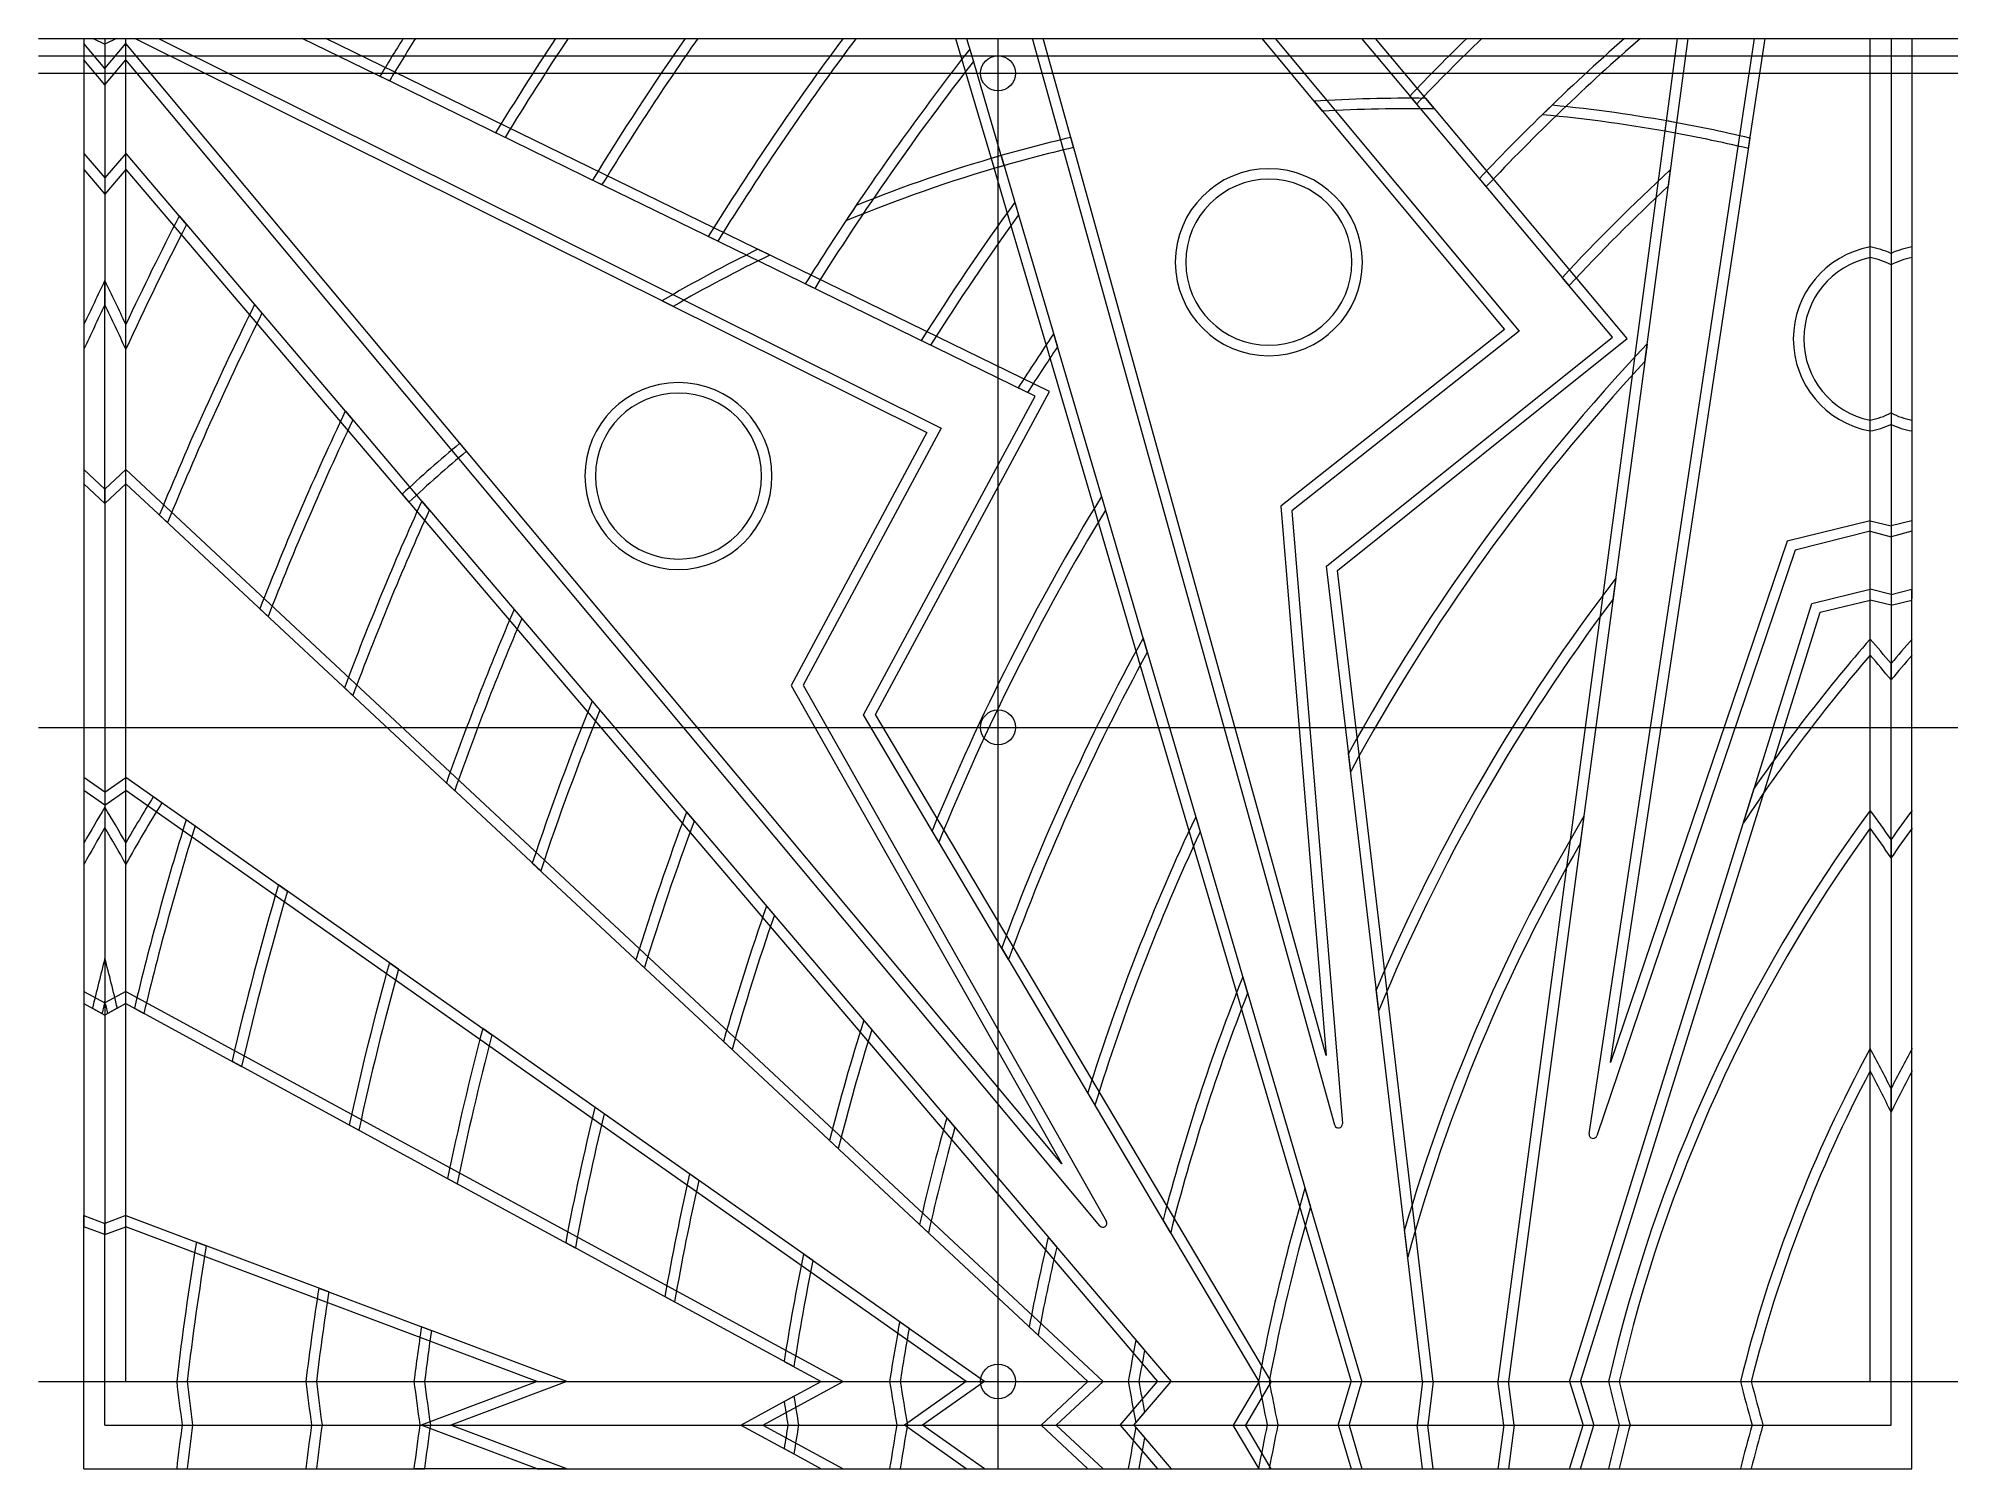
# Model space of a CAD drawing. Header units: millimetres. Extents: x 8999 to 10099, y -1038 to -218.
import ezdxf

# ---------------------------------------------------------------- set-up
doc = ezdxf.new("R2010")
doc.units = ezdxf.units.MM
for name, color, linetype, lineweight, true_color in [('1', 7, 'Continuous', 0, 0xffffff), ('2', 2, 'Continuous', 0, 0xffff00), ('4', 6, 'Continuous', 0, 0xff00ff), ('5', 9, 'Continuous', 0, 0xc0c0c0), ('6', 18, 'Continuous', 0, 0x000000), ('7', 4, 'Continuous', 0, 0x00ffff)]:
    doc.layers.add(name, color=color, linetype=linetype, lineweight=lineweight, true_color=true_color)
doc.layers.add('3 ... 2', color=1, linetype='Continuous', true_color=0xff0000)

msp = doc.modelspace()

# ---------------------------------------------------------------- linework, layer by layer
at = {"layer": '1', "lineweight": 13}
for p, q in [((9789, -255.1), (9757.5, -217.6)), ((9944.4, -217.6), (9937.1, -271.8)), ((9532.8, -223.7), (9552.4, -290.4)), ((9266.5, -274.4), (9194.7, -239.3)), ((9025.1, -283.5), (9025.1, -395.8)), ((9025.1, -283.5), (9037.1, -297.6)), ((9049.1, -283.5), (9037.1, -297.6)), ((9049.1, -395.8), (9049.1, -283.5)), ((9049.1, -283.5), (9083.9, -324.4)), ((9037.1, -297.6), (9037.1, -370.3)), ((9388.4, -333.9), (9316.6, -298.8)), ((9122.9, -370.2), (9179.1, -436.4)), ((9068.3, -490.9), (9130.6, -549.1)), ((9025.1, -641.4), (9025.1, -690.9)), ((9037.1, -649.8), (9025.1, -641.4)), ((9037.1, -649.8), (9049.1, -641.4)), ((9049.1, -690.9), (9049.1, -641.4)), ((9069.7, -655.9), (9049.1, -641.4)), ((9037.1, -649.8), (9037.1, -670))]:
    msp.add_line(p, q, dxfattribs=at)
for centre, radius, start, end in [((10760.3, -1184), 1828.5, 148.0929, 148.8927), ((10760.3, -1184), 1749, 146.4566, 148.6609), ((10760.3, -1184), 1693.5, 145.2025, 148.4862), ((10760.3, -1184), 1614, 143.2169, 148.2149), ((10760.3, -1184), 1344, 134.0214, 136.2783), ((10760.3, -1184), 1288.5, 131.4051, 134.2648), ((10760.3, -1184), 1558.5, 141.964, 146.427), ((9784.4, -1098.6), 840.7, 79.535, 84.7762), ((9784.4, -1098.6), 840.7, 106.0181, 112.5653), ((10760.3, -1184), 1884, 152.8524, 155.2692), ((10736.3, -1184), 1884, 154.4108, 155.2692), ((7337.9, -1184), 1884, 24.7308, 25.5892), ((10760.3, -1184), 1828.5, 153.5732, 157.723), ((10760.3, -1184), 1749, 154.6931, 158.713), ((9784.4, -1098.6), 840.7, 148.2271, 150.9974), ((9760.4, -1098.6), 840.7, 149.3531, 150.9974), ((8313.8, -1098.6), 840.7, 29.0026, 30.6469)]:
    msp.add_arc(centre, radius, start, end, dxfattribs=at)
at = {"layer": '2', "lineweight": 13}
for p, q in [((9025.1, -217.6), (9025.1, -229.8)), ((9037.1, -217.6), (9037.1, -244.2)), ((9049.1, -229.8), (9049.1, -217.6)), ((9067.9, -217.6), (9516.4, -441)), ((9742, -840.6), (9568.7, -217.6)), ((9707.9, -217.6), (9847.7, -385.4)), ((9887.7, -845.6), (9982.5, -217.6)), ((10048.8, -343.3), (10048.8, -217.6)), ((10060.8, -217.6), (10060.8, -347.3)), ((10072.8, -217.6), (10072.8, -343.2)), ((9037.1, -244.2), (9025.1, -229.8)), ((9037.1, -244.2), (9049.1, -229.8)), ((9607.4, -898.4), (9049.1, -229.8)), ((9847.7, -385.4), (9717.3, -488.5)), ((10048.8, -500.2), (10048.8, -436.5)), ((10060.8, -432.3), (10060.8, -503.4)), ((10072.8, -436.5), (10072.8, -500.2)), ((9516.4, -441), (9437.3, -588.4)), ((9025.1, -464.7), (9025.1, -648.7)), ((9025.1, -464.7), (9037.1, -476)), ((9049.1, -464.7), (9037.1, -476)), ((9049.1, -648.7), (9049.1, -464.7)), ((9049.1, -464.7), (9609.2, -987.6)), ((9037.1, -476), (9037.1, -657.2)), ((9717.3, -488.5), (9746.4, -839.8)), ((10048.8, -500.2), (10005.8, -511)), ((10048.8, -500.2), (10060.8, -503.4)), ((10072.8, -500.2), (10060.8, -503.4)), ((10005.8, -511), (9892.1, -846.7)), ((9437.3, -588.4), (9611.1, -895.9)), ((9037.1, -657.2), (9025.1, -648.7)), ((9037.1, -657.2), (9049.1, -648.7)), ((9530.8, -987.6), (9049.1, -648.7)), ((9025.1, -764.1), (9025.1, -898.9)), ((9025.1, -764.1), (9037.1, -770.6)), ((9049.1, -764.1), (9037.1, -770.6)), ((9049.1, -898.9), (9049.1, -764.1)), ((9049.1, -764.1), (9460.2, -987.6)), ((9037.1, -770.6), (9037.1, -903.4)), ((9037.1, -903.4), (9025.1, -898.9)), ((9037.1, -903.4), (9049.1, -898.9)), ((9284.8, -987.6), (9049.1, -898.9)), ((9284.8, -987.6), (9218.4, -1012.6)), ((9284.8, -987.6), (9460.2, -987.6)), ((9414.2, -1012.6), (9460.2, -987.6)), ((9530.8, -987.6), (9495.3, -1012.6)), ((9530.8, -987.6), (9609.2, -987.6)), ((9582.4, -1012.6), (9609.2, -987.6)), ((9218.4, -1012.6), (9414.2, -1012.6)), ((9284.8, -1037.6), (9218.4, -1012.6)), ((9414.2, -1012.6), (9460.2, -1037.6)), ((9495.3, -1012.6), (9582.4, -1012.6)), ((9530.8, -1037.6), (9495.3, -1012.6)), ((9582.4, -1012.6), (9609.2, -1037.6)), ((9284.8, -1037.6), (9460.2, -1037.6)), ((9530.8, -1037.6), (9609.2, -1037.6))]:
    msp.add_line(p, q, dxfattribs=at)
for centre, radius, start, end in [((9704.2, -345.9), 47.6, 0, 180), ((9704.2, -345.9), 47.6, 180, 0), ((10058.4, -389.9), 47.6, 101.6217, 258.3783), ((10039.7, -390), 47.6, 63.611, 78.8973), ((10082, -390), 47.6, 101.0984, 116.389), ((9365.8, -468.5), 47.6, 0, 180), ((10039.2, -389.9), 47.6, 281.6217, 296.9631), ((10082.4, -389.9), 47.6, 243.0369, 258.3783), ((9365.8, -468.5), 47.6, 180, 0), ((9744.1, -840), 2.25, 195.5417, 4.7222), ((9890, -846), 2.25, 171.4185, 341.2806), ((9609.1, -897), 2.25, 219.8622, 29.4705)]:
    msp.add_arc(centre, radius, start, end, dxfattribs=at)
at = {"layer": '3 ... 2', "lineweight": 13}
for p, q in [((9030.4, -217.6), (9037.1, -220.9)), ((9037.1, -217.6), (9037.1, -220.9)), ((9043.8, -217.6), (9037.1, -220.9)), ((9054.4, -217.6), (9362.8, -371.2)), ((9418.2, -341.8), (9163.8, -217.6)), ((9524.7, -217.6), (9546.7, -292.1)), ((9592.3, -280), (9574.9, -217.6)), ((9700.1, -217.6), (9734.8, -259.3)), ((9799.2, -257.9), (9765.3, -217.6)), ((9938.3, -217.6), (9931.2, -270.7)), ((9979.1, -280.6), (9988.6, -217.6)), ((9025.1, -220.5), (9025.1, -292.8)), ((9037.1, -234.8), (9025.1, -220.5)), ((9037.1, -234.8), (9049.1, -220.5)), ((9049.1, -292.8), (9049.1, -220.5)), ((9244.3, -454.2), (9049.1, -220.5)), ((9037.1, -234.8), (9037.1, -306.9)), ((9025.1, -292.8), (9037.1, -306.9)), ((9049.1, -292.8), (9037.1, -306.9)), ((9049.1, -292.8), (9211.3, -483.4))]:
    msp.add_line(p, q, dxfattribs=at)
for start, end in [(88.9931, 93.3817), (76.6136, 79.9443), (103.2089, 106.427), (115.8232, 120.0991), (129.972, 132.9747)]:
    msp.add_arc((9784.4, -1098.6), 840.7, start, end, dxfattribs=at)
at = {"layer": '4', "lineweight": 13}
for p, q in [((9909.6, -389.7), (9794.1, -251.9)), ((9730.1, -253.5), (9839.2, -384.5)), ((9737.1, -800.8), (9590.7, -274.3)), ((9932, -264.8), (9835.5, -987.6)), ((9900, -804.7), (9980, -274.7)), ((9545, -286.4), (9554.6, -319.1)), ((9554.6, -319.1), (9576.9, -394.8)), ((9578.4, -420), (9411.3, -338.4)), ((9356.4, -368), (9508.2, -443.6)), ((9839.2, -384.5), (9711.1, -485.8)), ((9576.9, -394.8), (9604.4, -488.5)), ((9743.6, -522.7), (9909.6, -389.7)), ((9478.7, -605.3), (9578.4, -420)), ((9585.6, -862.9), (9240.5, -449.6)), ((9508.2, -443.6), (9430.5, -588.5)), ((9207.4, -478.8), (9640.3, -987.6)), ((9604.4, -488.5), (9628.4, -570.1)), ((9711.1, -485.8), (9737.1, -800.8)), ((10048.8, -494.1), (10001.2, -505.9)), ((10048.8, -539.6), (10048.8, -494.1)), ((10048.8, -494.1), (10060.8, -497)), ((10072.8, -494.1), (10060.8, -497)), ((10072.8, -494.1), (10072.8, -538.8)), ((10001.2, -505.9), (9900, -804.7)), ((10060.8, -497), (10060.8, -542.5)), ((9798.3, -987.6), (9743.6, -522.7)), ((9882.8, -987.6), (10020.1, -546.6)), ((10020.1, -546.6), (10048.8, -539.6)), ((10060.8, -542.5), (10048.8, -539.6)), ((10060.8, -542.5), (10072.8, -539.6)), ((9628.4, -570.1), (9751.3, -987.6)), ((9430.5, -588.5), (9585.6, -862.9)), ((9705.6, -987.6), (9478.7, -605.3)), ((9619, -1012.6), (9640.3, -987.6)), ((9640.3, -987.6), (9705.6, -987.6)), ((9705.6, -987.6), (9690.8, -1012.6)), ((9743.9, -1012.6), (9751.3, -987.6)), ((9751.3, -987.6), (9798.3, -987.6)), ((9798.3, -987.6), (9795.3, -1012.6)), ((9835.5, -987.6), (9882.8, -987.6)), ((9838.8, -1012.6), (9835.5, -987.6)), ((9882.8, -987.6), (9890.5, -1012.6)), ((9619, -1012.6), (9690.8, -1012.6)), ((9619, -1012.6), (9640.3, -1037.6)), ((9705.6, -1037.6), (9690.8, -1012.6)), ((9743.9, -1012.6), (9795.3, -1012.6)), ((9743.9, -1012.6), (9751.3, -1037.6)), ((9798.3, -1037.6), (9795.3, -1012.6)), ((9838.8, -1012.6), (9835.5, -1037.6)), ((9838.8, -1012.6), (9890.5, -1012.6)), ((9882.8, -1037.6), (9890.5, -1012.6)), ((9640.3, -1037.6), (9705.6, -1037.6)), ((9751.3, -1037.6), (9798.3, -1037.6)), ((9835.5, -1037.6), (9882.8, -1037.6))]:
    msp.add_line(p, q, dxfattribs=at)
for start, end in [(89.3448, 93.6808), (103.2255, 106.4268), (76.6477, 79.9617), (116.1415, 120.3666), (129.9712, 132.9564)]:
    msp.add_arc((9784.4, -1098.6), 846.7, start, end, dxfattribs=at)
at = {"layer": '5'}
for p, q in [((8999, -217.6), (10099, -217.6)), ((9549, -1037.6), (9549, -217.6)), ((8999, -227.6), (10099, -227.6)), ((8999, -237.6), (10099, -237.6)), ((8999, -612.6), (10099, -612.6)), ((8999, -987.6), (10099, -987.6))]:
    msp.add_line(p, q, dxfattribs=at)
for centre in [(9549, -237.6), (9549, -612.6), (9549, -987.6)]:
    msp.add_circle(centre, 10, dxfattribs=at)
at = {"layer": '6', "lineweight": 13}
for p, q in [((9200.1, -242), (9150.2, -217.6)), ((9531, -217.6), (9534.9, -230.8)), ((9828.7, -302.5), (9785.1, -250.5)), ((9322, -301.5), (9261.1, -271.7)), ((9934.3, -293), (9919.6, -403)), ((9558.6, -311.6), (9583, -394.5)), ((9079.6, -319.4), (9127.1, -375.2)), ((9443.9, -361), (9382.9, -331.2)), ((10048.8, -442.7), (10048.8, -337.1)), ((10060.8, -340.8), (10060.8, -439)), ((10072.8, -337.1), (10072.8, -442.7)), ((9037.1, -484.2), (9037.1, -356.5)), ((9901.1, -388.8), (9872.4, -354.6)), ((9025.1, -381.6), (9025.1, -473)), ((9049.1, -473), (9049.1, -381.6)), ((9565.9, -420.6), (9504.9, -390.8)), ((9737.3, -520.1), (9901.1, -388.8)), ((9174.9, -431.4), (9223, -488)), ((9025.1, -473), (9037.1, -484.2)), ((9049.1, -473), (9037.1, -484.2)), ((9049.1, -473), (9073, -495.2)), ((9608.3, -480.2), (9634.5, -569.6)), ((9751.1, -637.8), (9737.3, -520.1)), ((9903, -527.2), (9882.7, -679)), ((9125.9, -544.7), (9179.2, -594.4)), ((9271.6, -545.1), (9320.7, -602.8)), ((10048.8, -670.4), (10048.8, -562)), ((10072.8, -670.4), (10072.8, -562)), ((10060.8, -687.4), (10060.8, -576)), ((9232.8, -644.4), (9286.9, -694.9)), ((9876.5, -987.6), (9982.4, -647.4)), ((9141.8, -706.6), (9083.6, -665.7)), ((9370.4, -661.1), (9420.8, -720.4)), ((9662.3, -663.9), (9692, -765)), ((9555, -745.7), (9511.2, -671.9)), ((9258.9, -789), (9200.2, -747.7)), ((9341.4, -745.8), (9396.6, -797.3)), ((9783.8, -916.3), (9765.8, -762.8)), ((9030, -773.6), (9037.1, -777.5)), ((9044.2, -773.6), (9037.1, -777.5)), ((9054, -773.6), (9115.4, -807)), ((9472, -780.6), (9524.3, -842)), ((10048.8, -987.6), (10048.8, -796.8)), ((10072.8, -1037.6), (10072.8, -796.8)), ((9647.9, -902.2), (9600.4, -822.2)), ((10060.8, -1012.6), (10060.8, -819.7)), ((9377.5, -872.4), (9318, -830.5)), ((9177.1, -840.5), (9239, -874.2)), ((9452.4, -849.4), (9509.1, -902.3)), ((9724.9, -876.8), (9757.5, -987.6)), ((9025.1, -892.5), (9037.1, -897)), ((9025.1, -1037.6), (9025.1, -892.5)), ((9049.1, -892.5), (9037.1, -897)), ((9037.1, -1012.6), (9037.1, -897)), ((9049.1, -987.6), (9049.1, -892.5)), ((9049.1, -892.5), (9095.2, -909.8)), ((9301.2, -908), (9363.6, -941.9)), ((9577.8, -904.9), (9633, -969.7)), ((9498, -957.2), (9437.5, -914.6)), ((9159.7, -934.1), (9224.3, -958.4)), ((9566.8, -956.2), (9600.4, -987.6)), ((9426.4, -976.1), (9447.6, -987.6)), ((9049.1, -987.6), (9084.3, -987.6)), ((9152.3, -987.6), (9220.3, -987.6)), ((9426.4, -999.1), (9447.6, -987.6)), ((9447.6, -987.6), (9492.9, -987.6)), ((9573.7, -1012.6), (9600.4, -987.6)), ((9600.4, -987.6), (9629.7, -987.6)), ((9698.3, -987.6), (9757.5, -987.6)), ((9750.2, -1012.6), (9757.5, -987.6)), ((9876.5, -987.6), (9884.3, -1012.6)), ((9876.5, -987.6), (9905.1, -987.6)), ((9974.5, -987.6), (10048.8, -987.6)), ((9626.9, -1012.6), (9633, -1005.4)), ((9037.1, -1012.6), (9087.4, -1012.6)), ((9155.5, -1012.6), (9223.7, -1012.6)), ((9428.6, -1012.6), (9497.1, -1012.6)), ((9573.7, -1012.6), (9600.4, -1037.6)), ((9573.7, -1012.6), (9626.9, -1012.6)), ((9626.9, -1012.6), (9633, -1019.7)), ((9703.2, -1012.6), (9750.2, -1012.6)), ((9750.2, -1012.6), (9757.5, -1037.6)), ((9876.5, -1037.6), (9884.3, -1012.6)), ((9884.3, -1012.6), (9911.2, -1012.6)), ((9981.2, -1012.6), (10060.8, -1012.6)), ((9426.4, -1026.1), (9447.6, -1037.6)), ((9025.1, -1037.6), (9084.3, -1037.6)), ((9152.5, -1037.6), (9220.5, -1037.6)), ((9447.6, -1037.6), (9492.9, -1037.6)), ((9600.4, -1037.6), (9629.7, -1037.6)), ((9698.3, -1037.6), (9757.5, -1037.6)), ((9876.5, -1037.6), (9905.1, -1037.6)), ((9974.5, -1037.6), (10072.8, -1037.6))]:
    msp.add_line(p, q, dxfattribs=at)
for centre, radius, start, end in [((10760.3, -1184), 1822.5, 147.9753, 148.8759), ((10760.3, -1184), 1755, 146.5863, 148.6792), ((10760.3, -1184), 1687.5, 145.0608, 148.4667), ((10760.3, -1184), 1620, 143.3754, 148.2364), ((10760.3, -1184), 1350, 134.2843, 136.2502), ((10760.3, -1184), 1282.5, 131.1002, 136.5818), ((10760.3, -1184), 1552.5, 142.1225, 147.9859), ((9704.2, -345.9), 53.6, 0, 180), ((10760.3, -1184), 1215, 132.8315, 136.9506), ((10760.3, -1184), 1485, 144.0188, 147.7126), ((10760.3, -1184), 1890, 152.7772, 154.8772), ((10058.4, -389.9), 53.6, 100.3062, 259.6938), ((10039.2, -389.9), 53.6, 66.2538, 79.6938), ((10082.4, -389.9), 53.6, 100.3062, 113.7462), ((9704.2, -345.9), 53.6, 180, 0), ((10736.3, -1184), 1890, 154.0335, 154.8772), ((7337.9, -1184), 1890, 25.1228, 25.9665), ((10760.3, -1184), 1822.5, 153.654, 157.7945), ((10760.3, -1184), 1417.5, 146.153, 147.413), ((10760.3, -1184), 1147.5, 137.1081, 151.5771), ((9365.8, -468.5), 53.6, 0, 180), ((10760.3, -1184), 1755, 154.6046, 158.6349), ((10039.2, -389.9), 53.6, 280.3062, 293.7462), ((10082.4, -389.9), 53.6, 246.2538, 259.6938), ((9365.8, -468.5), 53.6, 180, 0), ((10760.3, -1184), 1350, 148.5798, 157.7068), ((10760.3, -1184), 1687.5, 155.6394, 159.548), ((10760.3, -1184), 1080, 142.5401, 157.0468), ((10760.3, -1184), 1620, 156.7705, 160.5442), ((10760.3, -1184), 1282.5, 151.3758, 160.0152), ((10760.3, -1184), 945, 138.839, 145.4031), ((9337.4, -1184), 945, 40.043, 41.161), ((10784.3, -1184), 945, 138.839, 139.957), ((10760.3, -1184), 1552.5, 158.0126, 161.6356), ((10760.3, -1184), 1755, 162.8208, 166.4759), ((10760.3, -1184), 1485, 159.3839, 162.8373), ((10760.3, -1184), 1215, 154.6523, 162.6733), ((10760.3, -1184), 877.5, 144.1718, 167.0638), ((9337.4, -1184), 877.5, 34.4672, 35.8282), ((10784.3, -1184), 877.5, 144.1718, 145.5328), ((10760.3, -1184), 1012.5, 150.0802, 164.6669), ((10760.3, -1184), 1687.5, 163.5646, 167.091), ((10760.3, -1184), 1417.5, 160.9071, 164.1676), ((10736.3, -1184), 1755, 165.5139, 166.4759), ((7337.9, -1184), 1755, 13.5241, 14.4861), ((10760.3, -1184), 1620, 164.374, 167.7594), ((10760.3, -1184), 1147.5, 158.5838, 165.7823), ((10760.3, -1184), 1350, 162.6106, 165.6496), ((10760.3, -1184), 1552.5, 165.2585, 168.4886), ((10760.3, -1184), 810, 151.4428, 165.9645), ((9337.4, -1184), 810, 26.7276, 28.5572), ((10784.3, -1184), 810, 151.4428, 153.2724), ((10760.3, -1184), 1485, 166.2292, 169.2873), ((10760.3, -1184), 1282.5, 164.5315, 167.3123), ((10760.3, -1184), 1417.5, 167.2998, 170.1662), ((10760.3, -1184), 1080, 163.4734, 169.5201), ((10760.3, -1184), 1687.5, 170.6487, 173.315), ((10760.3, -1184), 1215, 166.7186, 169.1937), ((10760.3, -1184), 1350, 168.4871, 171.1383), ((10760.3, -1184), 1620, 171.125, 173.0351), ((10760.3, -1184), 1552.5, 171.6435, 172.7307), ((10760.3, -1184), 1282.5, 169.812, 171.1892), ((10760.3, -1184), 1147.5, 169.2381, 170.1429), ((10760.3, -791.1), 1687.5, 186.685, 187.5404), ((10760.3, -791.1), 1620, 186.9649, 187.8565), ((10760.3, -791.1), 1552.5, 187.2693, 188.2004), ((10760.3, -791.1), 1282.5, 188.8108, 189.9428), ((10760.3, -791.1), 1147.5, 189.8571, 190.7619), ((10760.3, -791.1), 1080, 190.4799, 191.8318), ((10760.3, -791.1), 877.5, 192.9362, 194.617), ((10760.3, -791.1), 810, 194.0355, 195.8659), ((10760.3, -791.1), 1350, 188.8617, 189.441), ((10760.3, -1234), 1687.5, 172.4596, 173.315), ((10760.3, -1234), 1620, 172.1435, 173.0351), ((10760.3, -1234), 1552.5, 171.7996, 172.7307), ((10760.3, -1234), 1350, 170.559, 171.1383), ((10760.3, -1234), 1282.5, 170.0572, 171.1892), ((10760.3, -1234), 1147.5, 169.2381, 170.1429), ((10760.3, -1234), 1080, 168.1682, 169.5201), ((10760.3, -1234), 877.5, 165.383, 167.0638), ((10760.3, -1234), 810, 164.1341, 165.9645)]:
    msp.add_arc(centre, radius, start, end, dxfattribs=at)
at = {"layer": '7', "lineweight": 13}
for p, q in [((9937.9, -265.8), (9933, -302.4)), ((9550.7, -284.7), (9560.8, -318.8)), ((9876.3, -359.3), (9824.9, -297.9)), ((9510.3, -393.4), (9438.5, -358.3)), ((9580.8, -387), (9610.5, -488)), ((9921, -392.8), (9901.4, -539.2)), ((9570.2, -422.7), (9560.5, -417.9)), ((9471.8, -605.5), (9570.2, -422.7)), ((9218.7, -482.9), (9276, -550.2)), ((9632.2, -561.5), (9664.8, -672.5)), ((9174.4, -589.9), (9237.6, -648.9)), ((9316.3, -597.6), (9374.8, -666.4)), ((9515, -678.4), (9471.8, -605.5)), ((9767.2, -775), (9749.9, -627.5)), ((9037.1, -658.3), (9037.1, -769.6)), ((9088.8, -669.3), (9064.7, -652.4)), ((9884.8, -663.6), (9841.5, -987.6)), ((10048.8, -809.5), (10048.8, -660.2)), ((9025.1, -678.7), (9025.1, -771)), ((9049.1, -771), (9049.1, -678.7)), ((9282, -690.4), (9346.3, -750.4)), ((9205.4, -751.3), (9136.6, -702.9)), ((9416.3, -715.1), (9476.6, -786)), ((9604.6, -829.1), (9551.1, -739)), ((9689.3, -755.7), (9728.1, -887.5)), ((9025.1, -771), (9035.4, -776.6)), ((9049.1, -771), (9038.8, -776.6)), ((9049.1, -771), (9059.4, -776.6)), ((9323.3, -834.2), (9253.7, -785.3)), ((9391.6, -792.7), (9457.4, -854.1)), ((9110, -804), (9182.6, -843.5)), ((9519.6, -836.4), (9582.6, -910.6)), ((9442.8, -918.3), (9372.2, -868.6)), ((9233.5, -871.2), (9306.7, -911)), ((9504, -897.6), (9572, -961.1)), ((9698.7, -987.6), (9643.6, -894.9)), ((9792.2, -987.6), (9782, -900.7)), ((9165.4, -936.2), (9089.5, -907.7)), ((9358.1, -938.9), (9432, -979.1)), ((9301.8, -987.6), (9218.5, -956.2)), ((9541.2, -987.6), (9492.6, -953.4)), ((9628, -963.9), (9648.2, -987.6)), ((9078.2, -987.6), (9158.3, -987.6)), ((9214.2, -987.6), (9301.8, -987.6)), ((9301.8, -987.6), (9235.4, -1012.6)), ((9486.9, -987.6), (9541.2, -987.6)), ((9541.2, -987.6), (9505.7, -1012.6)), ((9623.6, -987.6), (9648.2, -987.6)), ((9628, -1011.3), (9648.2, -987.6)), ((9698.7, -987.6), (9683.8, -1012.6)), ((9698.7, -987.6), (9704.4, -987.6)), ((9792.2, -987.6), (9789.3, -1012.6)), ((9792.2, -987.6), (9841.5, -987.6)), ((9844.9, -1012.6), (9841.5, -987.6)), ((9898.9, -987.6), (9980.7, -987.6)), ((9401.6, -1012.6), (9432, -996.1)), ((9081.3, -1012.6), (9161.6, -1012.6)), ((9217.6, -1012.6), (9235.4, -1012.6)), ((9301.8, -1037.6), (9235.4, -1012.6)), ((9401.6, -1012.6), (9432, -1029.1)), ((9491, -1012.6), (9505.7, -1012.6)), ((9541.2, -1037.6), (9505.7, -1012.6)), ((9628, -1013.9), (9648.2, -1037.6)), ((9698.7, -1037.6), (9683.8, -1012.6)), ((9683.8, -1012.6), (9709.4, -1012.6)), ((9792.2, -1037.6), (9789.3, -1012.6)), ((9789.3, -1012.6), (9844.9, -1012.6)), ((9844.9, -1012.6), (9841.5, -1037.6)), ((9905, -1012.6), (9987.4, -1012.6)), ((9078.2, -1037.6), (9158.3, -1037.6)), ((9301.8, -1037.6), (9214.2, -1037.6)), ((9486.9, -1037.6), (9541.2, -1037.6)), ((9623.6, -1037.6), (9648.2, -1037.6)), ((9698.7, -1037.6), (9704.4, -1037.6)), ((9792.2, -1037.6), (9841.5, -1037.6)), ((9898.9, -1037.6), (9980.7, -1037.6))]:
    msp.add_line(p, q, dxfattribs=at)
at = {"layer": '7'}
for p, q in [((10015.4, -541.6), (10048.8, -533.4)), ((10060.8, -536.4), (10048.8, -533.4)), ((10048.8, -571.2), (10048.8, -533.4)), ((10060.8, -536.4), (10072.8, -533.4)), ((10060.8, -536.4), (10060.8, -585.4)), ((10072.8, -571.2), (10072.8, -533.4)), ((9976.2, -667.4), (10015.4, -541.6)), ((10072.8, -809.5), (10072.8, -660.2)), ((10060.8, -676.9), (10060.8, -833.3)), ((9401.6, -1012.6), (9434.7, -1012.6))]:
    msp.add_line(p, q, dxfattribs=at)
at = {"layer": '7', "lineweight": 13}
for centre, radius, start, end in [((10760.3, -1184), 1288.5, 133.9139, 136.5509), ((9784.4, -1098.6), 846.7, 79.5553, 84.4281), ((9784.4, -1098.6), 846.7, 106.0208, 111.9604), ((10760.3, -1184), 1209, 133.1769, 136.9854), ((10760.3, -1184), 1558.5, 146.0322, 148.0091), ((10760.3, -1184), 1479, 144.1982, 147.6871), ((10760.3, -1184), 1423.5, 145.9523, 147.4408), ((10760.3, -1184), 1153.5, 136.6891, 151.1556), ((10760.3, -1184), 1693.5, 155.5437, 159.4637), ((10760.3, -1184), 1344, 148.8121, 157.8998), ((10760.3, -1184), 1074, 143.1026, 157.614), ((10760.3, -1184), 1614, 156.8761, 160.6372), ((10760.3, -1184), 1288.5, 151.1097, 159.7971), ((10760.3, -1184), 1558.5, 157.8972, 161.5344), ((9760.4, -1098.6), 846.7, 148.6747, 150.2733), ((8313.8, -1098.6), 846.7, 29.7267, 31.3253), ((9784.4, -1098.6), 846.7, 148.2033, 150.2733), ((10760.3, -1184), 1749, 162.8845, 166.5285), ((10760.3, -1184), 1479, 159.5128, 162.95), ((10760.3, -1184), 1018.5, 149.2716, 163.8474), ((10760.3, -1184), 883.5, 143.6363, 167.1531), ((9337.4, -1184), 883.5, 35.03, 36.3637), ((10784.3, -1184), 883.5, 143.6363, 144.97), ((10760.3, -1184), 1209, 154.972, 162.9296), ((10760.3, -1184), 1693.5, 163.4959, 167.0342), ((10760.3, -1184), 1423.5, 160.7649, 164.0436), ((10760.3, -1184), 1614, 164.4495, 167.8216), ((10760.3, -1184), 1153.5, 158.2013, 165.4842), ((10736.3, -1184), 1749, 166.2953, 166.5285), ((7337.9, -1184), 1749, 13.4715, 13.7047), ((10760.3, -1184), 1558.5, 165.1766, 168.4211), ((10760.3, -1184), 1344, 162.772, 165.7895), ((10760.3, -1184), 804, 152.2386, 165.8576), ((9337.4, -1184), 804, 25.8656, 27.7614), ((10784.3, -1184), 804, 152.2386, 154.1344), ((10760.3, -1184), 1479, 166.3201, 169.362), ((10760.3, -1184), 1288.5, 164.3508, 167.1563), ((10760.3, -1184), 1423.5, 167.2002, 170.0845), ((10760.3, -1184), 1074, 163.9711, 169.4608), ((10760.3, -1184), 1693.5, 170.6083, 173.3388), ((10760.3, -1184), 1209, 166.9279, 169.3731), ((10760.3, -1184), 1344, 168.5989, 171.2298), ((10760.3, -1184), 1614, 171.1693, 173.0091), ((10760.3, -1184), 1558.5, 171.5956, 172.7588), ((10760.3, -1184), 1288.5, 169.688, 171.2306), ((10760.3, -1184), 1153.5, 168.9985, 170.1946), ((10760.3, -791.1), 1693.5, 186.6612, 187.5135), ((10760.3, -791.1), 1614, 186.9909, 187.8859), ((10760.3, -791.1), 1558.5, 187.2412, 188.1686), ((10760.3, -791.1), 1288.5, 188.7694, 189.896), ((10760.3, -791.1), 1153.5, 189.8054, 191.0015), ((10760.3, -791.1), 1074, 190.5392, 191.8989), ((10760.3, -791.1), 883.5, 192.8469, 194.5156), ((10760.3, -791.1), 804, 194.1424, 195.9874), ((10760.3, -791.1), 1344, 188.7702, 189.4835), ((10760.3, -1234), 1693.5, 172.4865, 173.3388), ((10760.3, -1234), 1614, 172.1141, 173.0091), ((10760.3, -1234), 1558.5, 171.8314, 172.7588), ((10760.3, -1234), 1344, 170.5165, 171.2298), ((10760.3, -1234), 1288.5, 170.104, 171.2306), ((10760.3, -1234), 1153.5, 168.9985, 170.1946), ((10760.3, -1234), 1074, 168.1011, 169.4608), ((10760.3, -1234), 883.5, 165.4844, 167.1531), ((10760.3, -1234), 804, 164.0126, 165.8576)]:
    msp.add_arc(centre, radius, start, end, dxfattribs=at)
at = {"layer": '7'}
for centre, start, end in [((10760.3, -1184), 139.2595, 146.6203), ((9337.4, -1184), 39.6054, 40.7405), ((10784.3, -1184), 139.2595, 140.3946)]:
    msp.add_arc(centre, 939, start, end, dxfattribs=at)

doc.saveas('drawing.dxf')
